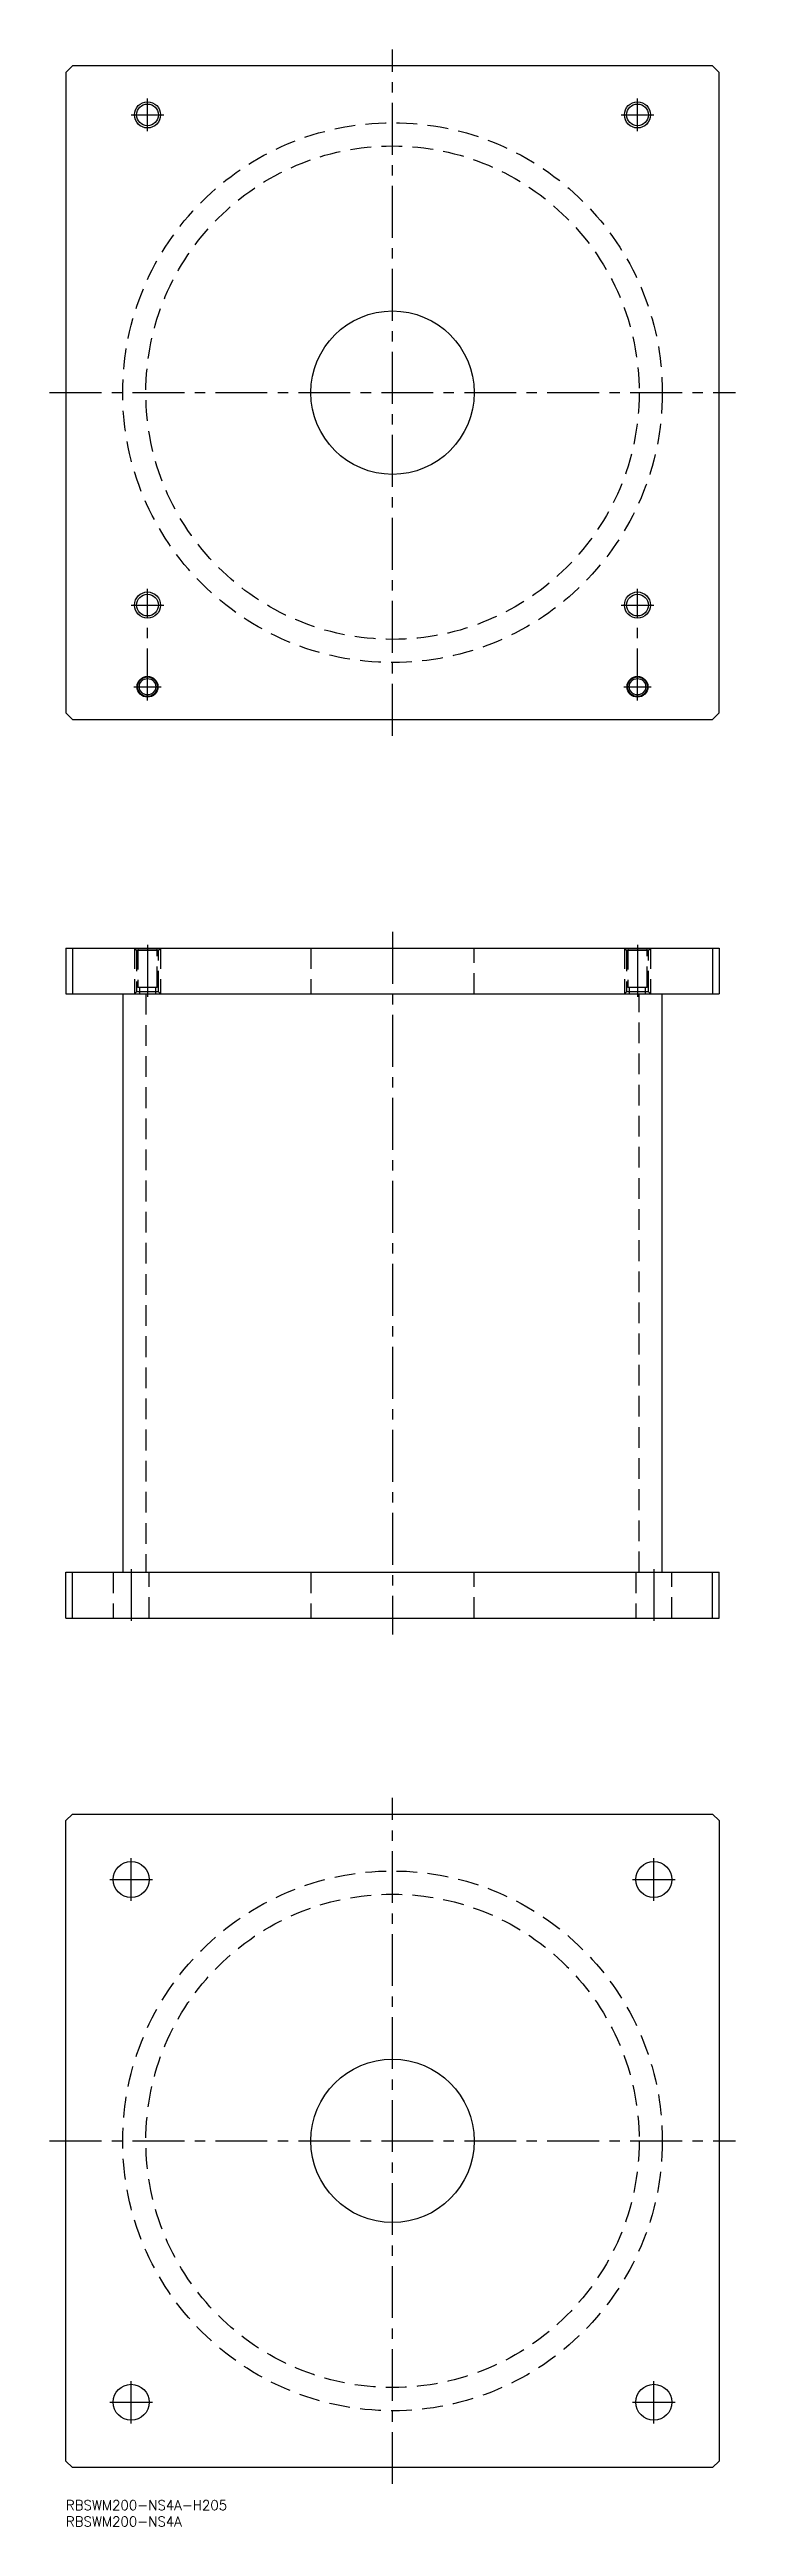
# Model space of a CAD drawing. Extents: x -5 to 205, y -8 to 750.
import ezdxf

# ---------------------------------------------------------------- set-up
doc = ezdxf.new("R2010")
doc.units = 0
doc.header["$LTSCALE"] = 0.5
doc.linetypes.add('CENTER', pattern=[50.8, 31.75, -6.35, 6.35, -6.35])
doc.linetypes.add('DASHED', pattern=[19.05, 12.7, -6.35])
for name, color, linetype in [('MSM_CENTER', 1, 'CENTER'), ('MSM_CONTINUOUS', 7, 'CONTINUOUS'), ('MSM_DASHED', 4, 'DASHED'), ('MSM_NARROW', 5, 'CONTINUOUS'), ('MSM_PART_NUMBER', 7, 'CONTINUOUS')]:
    doc.layers.add(name, color=color, linetype=linetype)
doc.styles.get("Standard").update_dxf_attribs({"font": 'txt.shx', "height": 3, "bigfont": 'bigfont.shx'})

msp = doc.modelspace()

# ---------------------------------------------------------------- linework, layer by layer
at = {"layer": 'MSM_CENTER'}
for p, q in [((100, 540), (100, 750)), ((20, 730), (30, 730)), ((25, 725), (25, 735)), ((170, 730), (180, 730)), ((175, 725), (175, 735)), ((-5, 645), (205, 645)), ((25, 550.8), (25, 585)), ((175, 550.8), (175, 585)), ((20, 580), (30, 580)), ((170, 580), (180, 580)), ((20.8, 555), (29.2, 555)), ((170.8, 555), (179.2, 555)), ((100, 480), (100, 265)), ((25, 476), (25, 460)), ((175, 476), (175, 460)), ((20, 285), (20, 269)), ((180, 285), (180, 269)), ((100, 5), (100, 215)), ((13.5, 190), (26.5, 190)), ((20, 183.5), (20, 196.5)), ((173.5, 190), (186.5, 190)), ((180, 183.5), (180, 196.5)), ((-5, 110), (205, 110)), ((20, 23.5), (20, 36.5)), ((180, 23.5), (180, 36.5)), ((13.5, 30), (26.5, 30)), ((173.5, 30), (186.5, 30))]:
    msp.add_line(p, q, dxfattribs=at)
at = {"layer": 'MSM_CONTINUOUS'}
for p, q in [((2, 745), (0, 743)), ((0, 743), (0, 547)), ((198, 745), (2, 745)), ((200, 743), (198, 745)), ((200, 547), (200, 743)), ((0, 547), (2, 545)), ((198, 545), (200, 547)), ((2, 545), (198, 545)), ((0, 475), (0, 461)), ((0, 475), (200, 475)), ((2, 475), (2, 461)), ((198, 475), (198, 461)), ((200, 475), (200, 461)), ((0, 461), (200, 461)), ((17.4, 461), (17.4, 284)), ((182.6, 284), (182.6, 461)), ((0, 270), (0, 284)), ((0, 284), (200, 284)), ((2, 270), (2, 284)), ((198, 270), (198, 284)), ((200, 270), (200, 284)), ((0, 270), (200, 270)), ((0, 208), (2, 210)), ((0, 12), (0, 208)), ((2, 210), (198, 210)), ((198, 210), (200, 208)), ((200, 208), (200, 12)), ((2, 10), (0, 12)), ((198, 10), (2, 10)), ((200, 12), (198, 10))]:
    msp.add_line(p, q, dxfattribs=at)
for centre, radius in [((25, 730), 3.3235), ((175, 730), 3.3235), ((100, 645), 25), ((25, 580), 3.3235), ((175, 580), 3.3235), ((25, 555), 3.2), ((25, 555), 3), ((25, 555), 2.5), ((175, 555), 3.2), ((175, 555), 3), ((175, 555), 2.5), ((20, 190), 5.5), ((180, 190), 5.5), ((100, 110), 25), ((20, 30), 5.5), ((180, 30), 5.5)]:
    msp.add_circle(centre, radius, dxfattribs=at)
at = {"layer": 'MSM_DASHED'}
for p, q in [((21, 475), (21.6765, 474.3235)), ((21, 475), (21, 461)), ((21.6765, 474.3235), (21.6765, 461.6765)), ((28.3235, 474.3235), (21.6765, 474.3235)), ((21.8, 475), (22, 474.8)), ((22, 474.8), (22, 463)), ((28, 474.8), (22, 474.8)), ((28, 474.8), (28.2, 475)), ((28, 463), (28, 474.8)), ((28.3235, 474.3235), (29, 475)), ((28.3235, 461.6765), (28.3235, 474.3235)), ((29, 475), (29, 461)), ((75, 475), (75, 461)), ((125, 461), (125, 475)), ((171, 475), (171.6765, 474.3235)), ((171, 475), (171, 461)), ((171.6765, 474.3235), (171.6765, 461.6765)), ((178.3235, 474.3235), (171.6765, 474.3235)), ((171.8, 475), (172, 474.8)), ((172, 474.8), (172, 463)), ((178, 474.8), (172, 474.8)), ((178, 474.8), (178.2, 475)), ((178, 463), (178, 474.8)), ((178.3235, 474.3235), (179, 475)), ((178.3235, 461.6765), (178.3235, 474.3235)), ((179, 475), (179, 461)), ((28, 463), (22, 463)), ((22.5, 463), (22.5, 461)), ((27.5, 461), (27.5, 463)), ((178, 463), (172, 463)), ((172.5, 463), (172.5, 461)), ((177.5, 461), (177.5, 463)), ((21.6765, 461.6765), (21, 461)), ((28.3235, 461.6765), (21.6765, 461.6765)), ((24.5, 461), (24.5, 284)), ((29, 461), (28.3235, 461.6765)), ((171.6765, 461.6765), (171, 461)), ((178.3235, 461.6765), (171.6765, 461.6765)), ((175.5, 284), (175.5, 461)), ((179, 461), (178.3235, 461.6765)), ((14.5, 284), (14.5, 270)), ((25.5, 270), (25.5, 284)), ((75, 284), (75, 270)), ((125, 270), (125, 284)), ((174.5, 284), (174.5, 270)), ((185.5, 270), (185.5, 284))]:
    msp.add_line(p, q, dxfattribs=at)
for centre, radius in [((100, 645), 82.6), ((100, 645), 75.5), ((100, 110), 82.6), ((100, 110), 75.5)]:
    msp.add_circle(centre, radius, dxfattribs=at)
at = {"layer": 'MSM_NARROW'}
for centre in [(25, 730), (175, 730), (25, 580), (175, 580)]:
    msp.add_circle(centre, 4, dxfattribs=at)

# ---------------------------------------------------------------- texts
at = {"layer": 'MSM_PART_NUMBER'}
for s, p in [('RBSWM200-NS4A-H205', (0, -3)), ('RBSWM200-NS4A', (0, -8))]:
    msp.add_text(s, height=3, dxfattribs=at).set_placement(p)

doc.saveas('drawing.dxf')
